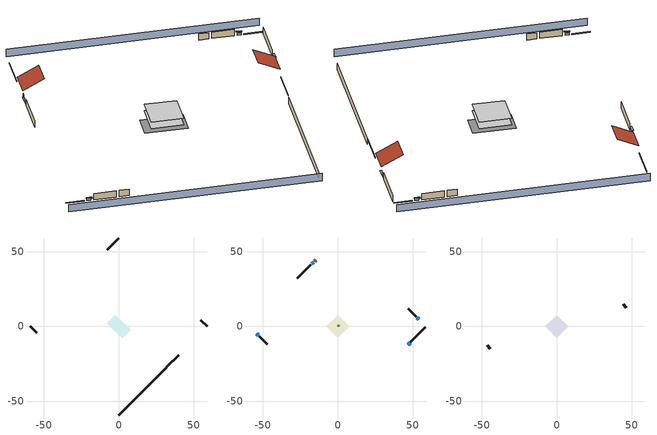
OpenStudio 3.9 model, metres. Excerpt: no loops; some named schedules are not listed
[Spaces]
basement - unconditioned 1
 floor foundation (Slab1 construction): -7.88,2.26 -2.26,7.88 7.88,-2.26 2.26,-7.88 z-2.13
 wall outside (RimJoist1 construction): 32.18,-26.85 39.99,-19.05 z0.3:0.61
 wall outside (RimJoist2 construction): -59.03,0 -54.7,-4.33 z0.3:0.61
 wall outside (RimJoist3 construction): 0,59.03 -7.8,51.23 z0.3:0.61
 wall outside (RimJoist4 construction): 59.03,0 54.7,4.33 z0.3:0.61
 wall foundation (FoundationWall1 construction): 0,-59.03 31.53,-27.51 z-2.13:0.3
conditioned space 1
 floor to basement - unconditioned 1 (Floor1 construction): -7.55,0 0,7.55 7.55,0 0,-7.55 z0.3
 wall outside (Wall1 construction): 48.85,-10.18 58.38,-0.66 z0.3:2.74
 wall outside (Wall2 construction): -52.46,-6.57 -47.16,-11.87 z0.3:2.74
 wall outside (Wall3 construction): -17.97,41.06 -26.96,32.08 z0.3:2.74
 wall outside (Wall4 construction): 52.46,6.57 47.16,11.87 z0.3:2.74
 wall outside (AdiabaticWallConstruction): 46.95,-12.09 48.2,-10.84 / -16.07,42.97 -17.32,41.72 z0.3:1.49; -54.04,-4.99 -53.11,-5.92 / 54.04,4.99 53.11,5.92 z0.3:1.19
 wall outside (AdiabaticWallConstruction 1): -14.76,44.27 -15.41,43.62 z0.3:2.34
 window (WindowConstruction): 46.95,-12.09 48.19,-10.84 z0.3:1.49
 window (WindowConstruction 1): -54.04,-4.99 -53.11,-5.92 z0.3:1.19
 window (WindowConstruction 2): -16.07,42.97 -17.32,41.72 z0.3:1.49
 window (WindowConstruction 3): 54.04,4.99 53.11,5.92 z0.3:1.19
 door (Door): -14.76,44.27 -15.41,43.62 z0.3:2.34
furnace airloop ret air space
 floor adiabatic (AdiabaticConst): 0,0 0,1 1,1 1,0 z0
 wall adiabatic (AdiabaticConst): 0,1 0,0 1,0 1,1 0,1 z0:1
 ceiling adiabatic (AdiabaticConst): 1,0 1,1 0,1 0,0 z1
attic - vented 1
 floor to conditioned space 1 (Floor2 construction Reversed): -7.55,0 0,7.55 7.55,0 0,-7.55 z2.74
 wall outside (Wall5 construction): -46.51,-12.53 -44.21,-14.82 z0.3:2.74
 wall outside (Wall6 construction): 46.51,12.53 44.21,14.82 z0.3:2.74
 roof outside (Roof1 construction): 46.29,-12.74,2.74 41.24,-7.69,6.31 35.59,-13.34,6.31 40.64,-18.39,2.74
 roof outside (Roof2 construction): -14.11,44.93,2.74 -9.06,39.88,6.31 -3.41,45.52,6.31 -8.46,50.57,2.74
shading: 62.27,3.23 3.23,62.27 / -62.27,-3.23 -3.23,-62.27 z0:2.74; 48.41,-10.62 46.73,-12.3 47.16,-12.73 48.84,-11.05 z1.8; -52.9,-6.13 -54.26,-4.77 -54.69,-5.2 -53.33,-6.56 z1.49; -17.53,41.5 -15.85,43.18 -16.28,43.61 -17.96,41.93 z1.8; 52.9,6.13 54.26,4.77 54.69,5.2 53.33,6.56 z1.49
[Site]
Portland Intl Arpt_OR: Latitude {deg}=45.59; Longitude {deg}=-122.6; Time Zone {hr}=-8; Elevation {m}=33; Terrain=Suburbs; Keep Site Location Information=Yes
[Site:GroundTemperature:Shallow]
10.2558, 8.96328, 8.85977, 9.47314, 11.9355, 14.3863, 16.5111, 17.8571, 17.9714, 16.8767, 14.8061, 12.4304
[Site:WaterMainsTemperature]
Calculation Method=Schedule; Temperature Schedule=mains temperature schedule
[Building]
Building 1
[Material] Roughness=Rough
Name | Thickness {m} | Conductivity {W/m-K} | Density {kg/m3} | Specific Heat {J/kg-K} | Thermal Absorptance | Solar Absorptance | Visible Absorptance
slate or tile shingles | 0.01905 | 0.840978 | 1899.972 | 799.717 | 0.9 | 0.75 | 0.75
roof rigid ins | 0.00329814 | 0.029427 | 32.04 | 1214.23 | 0.9 | 0.7 | 0.7
osb sheathing 0.5 in. | 0.0127 | 0.115458 | 512.64 | 1214.23 | 0.9 | 0.6 | 0.6
wood siding | 0.0254 | 0.102417 | 544.68 | 1172.36 | 0.9 | 0.85 | 0.85
osb sheathing 0.5 in. 1 | 0.0127 | 0.115458 | 512.64 | 1214.23 | 0.9 | 0.7 | 0.7
wall stud and cavity | 0.1397 | 0.550994 | 139.0536 | 1170.24 | 0.9 | 0.7 | 0.7
gypsum board | 0.0127 | 0.160291 | 801 | 837.4 | 0.9 | 0.6 | 0.6
wall stud and cavity 1 | 0.1397 | 0.727959 | 139.0536 | 1170.24 | 0.9 | 0.6 | 0.6
rim joist stud and cavity | 0.0508 | 0.178688 | 50.32683 | 1063.81 | 0.9 | 0.6 | 0.6
floor stud and cavity | 0.1397 | 0.923637 | 92.3553 | 1139.71 | 0.9 | 0.7 | 0.7
osb sheathing 0.75 in. | 0.01905 | 0.115458 | 512.64 | 1214.23 | 0.9 | 0.7 | 0.7
floor covering | 0.0127 | 0.0433444 | 54.468 | 1339.84 | 0.9 | 0.6 | 0.6
ceiling loosefill ins | 0.0846667 | 0.0480833 | 16.02 | 1046.75 | 0.9 | 0.7 | 0.7
ceiling stud and cavity | 0.1397 | 0.0920385 | 65.682 | 1177.47 | 0.9 | 0.7 | 0.7
concrete 8.0 in. | 0.2032 | 1.803125 | 2242.8 | 837.4 | 0.9 | 0.7 | 0.7
concrete 4.0 in. | 0.1016 | 1.803125 | 2242.8 | 837.4 | 0.9 | 0.7 | 0.7
wood siding 1; wood siding 2 | 0.0254 | 0.102417 | 544.68 | 1172.36
wall rigid ins | 0.512978 | 0.029427 | 32.04 | 1214.23 | 0.9 | 0.7 | 0.7
wall stud and cavity 2 | 0.0889 | 0.380278 | 52.3479 | 1209.89 | 0.9 | 0.7 | 0.7
door material | 0.04445 | 0.0612267 | 512.64 | 1214.23 | 0.9 | 0.7 | 0.7
wall stud and cavity 3 | 0.0889 | 0.391764 | 83.0341 | 1211.67 | 0.9 | 0.7 | 0.7
furniture material conditioned space 1; furniture material basement - unconditioned 1 | 0.1524 | 0.115458 | 640.8 | 1214.23 | 0.9 | 0.6 | 0.6
[Construction]
Roof1 construction; Roof2 construction: slate or tile shingles, roof rigid ins, osb sheathing 0.5 in.
Wall1 construction; Wall2 construction; Wall3 construction; Wall4 construction: wood siding, osb sheathing 0.5 in. 1, wall stud and cavity, gypsum board
Wall5 construction; Wall6 construction: wood siding, osb sheathing 0.5 in. 1, wall stud and cavity 1
RimJoist1 construction; RimJoist2 construction; RimJoist3 construction; RimJoist4 construction: wood siding, rim joist stud and cavity
Floor1 construction: floor stud and cavity, osb sheathing 0.75 in., floor covering
Floor2 construction Reversed: gypsum board, ceiling stud and cavity, ceiling loosefill ins
FoundationWall1 construction: concrete 8.0 in.
Slab1 construction: concrete 4.0 in.
WindowConstruction; WindowConstruction 1; WindowConstruction 2; WindowConstruction 3: WindowMaterial
AdiabaticWallConstruction: wood siding 1, wall rigid ins, wall stud and cavity 2, gypsum board
Door: door material
AdiabaticWallConstruction 1: wood siding 2, wall rigid ins, wall stud and cavity 2, gypsum board
PartitionWallConstruction: gypsum board, wall stud and cavity 3, gypsum board
furniture construction conditioned space 1: furniture material conditioned space 1
furniture construction basement - unconditioned 1: furniture material basement - unconditioned 1
AdiabaticConst: Adiabatic
[WindowMaterial:SimpleGlazingSystem]
WindowMaterial: U-Factor {W/m2-K}=4.76952; Solar Heat Gain Coefficient=0.63
[Material:NoMass]
Adiabatic: Roughness=Rough; Thermal Resistance {m2-K/W}=176.1
[ThermalZone] Multiplier=1; Use Ideal Air Loads=No
Name | Volume {m3} | Thermostat
conditioned space | 278.185 | conditioned space temperature setpoint
attic - vented | 90.8252
basement - unconditioned | 278.185
furnace airloop ret air zone | 1
[Sizing:Zone] Zone Cooling Design Supply Air Temperature Input Method=SupplyAirTemperature; Zone Cooling Design Supply Air Temperature {C}=14; Zone Cooling Design Supply Air Temperature Difference {deltaC}=11.11; Zone Heating Design Supply Air Temperature Input Method=SupplyAirTemperature; Zone Heating Design Supply Air Temperature {C}=40; Zone Heating Design Supply Air Temperature Difference {deltaC}=11.11; Zone Cooling Design Supply Air Humidity Ratio {kg-H2O/kg-air}=0.0085; Zone Heating Design Supply Air Humidity Ratio {kg-H2O/kg-air}=0.008; Cooling Design Air Flow Method=DesignDay; Heating Design Air Flow Method=DesignDay; Account for Dedicated Outdoor Air System=No; Dedicated Outdoor Air System Control Strategy=NeutralSupplyAir; Dedicated Outdoor Air Low Setpoint Temperature for Design {C}=autosize; Dedicated Outdoor Air High Setpoint Temperature for Design {C}=autosize; Zone Load Sizing Method=Sensible Load Only No Latent Load; Zone Latent Cooling Design Supply Air Humidity Ratio Input Method=HumidityRatioDifference; Zone Cooling Design Supply Air Humidity Ratio Difference {kgWater/kgDryAir}=0.005; Zone Latent Heating Design Supply Air Humidity Ratio Input Method=HumidityRatioDifference; Zone Humidification Design Supply Air Humidity Ratio Difference {kgWater/kgDryAir}=0.005; Sizing Option=Coincident
attic - vented; basement - unconditioned; furnace airloop ret air zone
[Space]
Name | Thermal Zone | Volume {m3}
conditioned space 1 | conditioned space | 278.185
attic - vented 1 | attic - vented | 90.8252
basement - unconditioned 1 | basement - unconditioned | 278.185
furnace airloop ret air space | furnace airloop ret air zone
[ThermostatSetpoint:DualSetpoint]
conditioned space temperature setpoint: Heating Setpoint Temperature Schedule=heating setpoint; Cooling Setpoint Temperature Schedule=cooling setpoint; Temperature Difference Between Cutout And Setpoint {deltaC}=0
[Foundation:Kiva]
Foundation Kiva 1: Initial Indoor Air Temperature {C}=9.52053; Wall Height Above Grade {m}=0.3048; Wall Depth Below Slab {m}=0.2032
[Foundation:Kiva:Settings]
Soil Conductivity {W/m-K}=1.3848; Soil Density {kg/m3}=1842.3; Soil Specific Heat {J/kg-K}=418.7; Ground Solar Absorptivity=0.9; Ground Thermal Absorptivity=0.9; Ground Surface Roughness {m}=0.03; Far-Field Width {m}=40; Deep-Ground Boundary Condition=ZeroFlux; Deep-Ground Depth {m}=40; Minimum Cell Dimension {m}=0.2; Maximum Cell Growth Coefficient=3; Simulation Timestep=Timestep
[SurfaceProperty:ExposedFoundationPerimeter]
Slab1: Exposed Perimeter Calculation Method=TotalExposedPerimeter; Total Exposed Perimeter {m}=44.58462
[SurfaceProperty:IncidentSolarMultiplier] Incident Solar Multiplier=1; Incident Solar Multiplier Schedule=trans schedule winter=0.85 summer=0.7
Window1; Window2; Window3; Window4
[InternalMass:Definition] Design Level Calculation Method=SurfaceArea
Name | Construction | Surface Area {m2}
partition wall mass | PartitionWallConstruction | 114.085
furniture mass conditioned space 1 | furniture construction conditioned space 1 | 45.63397
furniture mass basement - unconditioned 1 | furniture construction basement - unconditioned 1 | 45.62618
[InternalMass] Multiplier=1
Name | Internal Mass Definition | Space or SpaceType
partition wall mass | partition wall mass | conditioned space 1
furniture mass conditioned space 1 | furniture mass conditioned space 1 | conditioned space 1
furniture mass basement - unconditioned 1 | furniture mass basement - unconditioned 1 | basement - unconditioned 1
[EnergyManagementSystem:Sensor]
Name | Output Variable or Output Meter Index Key | Output Variable or Output Meter
water_heater_T_set | water heater setpoint | Schedule Value
out_pb_s |  | Site Outdoor Air Barometric Pressure
out_wt_s |  | Site Outdoor Air Humidity Ratio
site_vw_s |  | Site Wind Speed
cool_season | cooling season schedule | Schedule Value
furnace_airloop_AH_MFR_s | Node 15 | System Node Mass Flow Rate
furnace_airloop_AH_VFR_s | Node 15 | System Node Current Density Volume Flow Rate
furnace_airloop_AH_Tout_s | Node 15 | System Node Temperature
furnace_airloop_AH_Wout_s | Node 15 | System Node Humidity Ratio
furnace_airloop_RA_T_s | Node 18 | System Node Temperature
furnace_airloop_Ra_W_s | Node 18 | System Node Humidity Ratio
furnace_airloop_0_DZ_T_s | basement - unconditioned | Zone Air Temperature
furnace_airloop_0_DZ_W_s | basement - unconditioned | Zone Mean Air Humidity Ratio
natural_vent_s | natural vent schedule | Schedule Value
htg_sp_s | heating setpoint | Schedule Value
clg_sp_s | cooling setpoint | Schedule Value
mech_vent_range_fan_0_sch_s | mech vent range fan 0 schedule | Schedule Value
mech_vent_bath_fan_0_sch_s | mech vent bath fan 0 schedule | Schedule Value
clothes_dryer_exhaust_0_sch_s | clothes_dryer | Schedule Value
htg_load_cond |  | Heating:EnergyTransfer:Zone:CONDITIONED SPACE
clg_load_cond |  | Cooling:EnergyTransfer:Zone:CONDITIONED SPACE
htg_load_duct |  | Heating:EnergyTransfer:Zone:FURNACE AIRLOOP RET AIR ZONE
clg_load_duct |  | Cooling:EnergyTransfer:Zone:FURNACE AIRLOOP RET AIR ZONE
s_conv | Floor1 | Surface Inside Face Convection Heat Gain Energy
s_ig | Floor1 | Surface Inside Face Internal Gains Radiation Heat Gain Energy
s_sol | Floor1 | Surface Inside Face Solar Radiation Heat Gain Energy
s_lgt | Floor1 | Surface Inside Face Lights Radiation Heat Gain Energy
s_surf | Floor1 | Surface Inside Face Net Surface Thermal Radiation Heat Gain Energy
s_conv_1 | Floor2 | Surface Inside Face Convection Heat Gain Energy
s_ig_1 | Floor2 | Surface Inside Face Internal Gains Radiation Heat Gain Energy
s_sol_1 | Floor2 | Surface Inside Face Solar Radiation Heat Gain Energy
s_lgt_1 | Floor2 | Surface Inside Face Lights Radiation Heat Gain Energy
s_surf_1 | Floor2 | Surface Inside Face Net Surface Thermal Radiation Heat Gain Energy
ss_sol | Door1 | Surface Inside Face Solar Radiation Heat Gain Energy
ss_lgt | Door1 | Surface Inside Face Lights Radiation Heat Gain Energy
ss_conv | Door1 | Surface Inside Face Convection Heat Gain Energy
ss_ig | Door1 | Surface Inside Face Internal Gains Radiation Heat Gain Energy
ss_surf | Door1 | Surface Inside Face Net Surface Thermal Radiation Heat Gain Energy
ss_conv_1 | Window1 | Surface Inside Face Convection Heat Gain Energy
ss_ig_1 | Window1 | Surface Inside Face Internal Gains Radiation Heat Gain Energy
ss_surf_1 | Window1 | Surface Inside Face Net Surface Thermal Radiation Heat Gain Energy
ss_trans_in | Window1 | Surface Window Transmitted Solar Radiation Rate
ss_back_out | Window1 | Surface Window Shortwave from Zone Back Out Window Heat Transfer Rate
ss_trans_out | Window1 | Surface Inside Face Initial Transmitted Diffuse Transmitted Out Window Solar Radiation Rate
ss_conv_2 | Window2 | Surface Inside Face Convection Heat Gain Energy
ss_ig_2 | Window2 | Surface Inside Face Internal Gains Radiation Heat Gain Energy
ss_surf_2 | Window2 | Surface Inside Face Net Surface Thermal Radiation Heat Gain Energy
ss_trans_in_1 | Window2 | Surface Window Transmitted Solar Radiation Rate
ss_back_out_1 | Window2 | Surface Window Shortwave from Zone Back Out Window Heat Transfer Rate
ss_trans_out_1 | Window2 | Surface Inside Face Initial Transmitted Diffuse Transmitted Out Window Solar Radiation Rate
ss_conv_3 | Window3 | Surface Inside Face Convection Heat Gain Energy
ss_ig_3 | Window3 | Surface Inside Face Internal Gains Radiation Heat Gain Energy
ss_surf_3 | Window3 | Surface Inside Face Net Surface Thermal Radiation Heat Gain Energy
ss_trans_in_2 | Window3 | Surface Window Transmitted Solar Radiation Rate
ss_back_out_2 | Window3 | Surface Window Shortwave from Zone Back Out Window Heat Transfer Rate
ss_trans_out_2 | Window3 | Surface Inside Face Initial Transmitted Diffuse Transmitted Out Window Solar Radiation Rate
ss_conv_4 | Window4 | Surface Inside Face Convection Heat Gain Energy
ss_ig_4 | Window4 | Surface Inside Face Internal Gains Radiation Heat Gain Energy
ss_surf_4 | Window4 | Surface Inside Face Net Surface Thermal Radiation Heat Gain Energy
ss_trans_in_3 | Window4 | Surface Window Transmitted Solar Radiation Rate
ss_back_out_3 | Window4 | Surface Window Shortwave from Zone Back Out Window Heat Transfer Rate
ss_trans_out_3 | Window4 | Surface Inside Face Initial Transmitted Diffuse Transmitted Out Window Solar Radiation Rate
s_conv_2 | Wall1 | Surface Inside Face Convection Heat Gain Energy
s_ig_2 | Wall1 | Surface Inside Face Internal Gains Radiation Heat Gain Energy
s_sol_2 | Wall1 | Surface Inside Face Solar Radiation Heat Gain Energy
s_lgt_2 | Wall1 | Surface Inside Face Lights Radiation Heat Gain Energy
s_surf_2 | Wall1 | Surface Inside Face Net Surface Thermal Radiation Heat Gain Energy
s_conv_3 | Wall2 | Surface Inside Face Convection Heat Gain Energy
s_ig_3 | Wall2 | Surface Inside Face Internal Gains Radiation Heat Gain Energy
s_sol_3 | Wall2 | Surface Inside Face Solar Radiation Heat Gain Energy
s_lgt_3 | Wall2 | Surface Inside Face Lights Radiation Heat Gain Energy
s_surf_3 | Wall2 | Surface Inside Face Net Surface Thermal Radiation Heat Gain Energy
s_conv_4 | Wall3 | Surface Inside Face Convection Heat Gain Energy
s_ig_4 | Wall3 | Surface Inside Face Internal Gains Radiation Heat Gain Energy
s_sol_4 | Wall3 | Surface Inside Face Solar Radiation Heat Gain Energy
s_lgt_4 | Wall3 | Surface Inside Face Lights Radiation Heat Gain Energy
s_surf_4 | Wall3 | Surface Inside Face Net Surface Thermal Radiation Heat Gain Energy
s_conv_5 | Wall4 | Surface Inside Face Convection Heat Gain Energy
s_ig_5 | Wall4 | Surface Inside Face Internal Gains Radiation Heat Gain Energy
s_sol_5 | Wall4 | Surface Inside Face Solar Radiation Heat Gain Energy
s_lgt_5 | Wall4 | Surface Inside Face Lights Radiation Heat Gain Energy
s_surf_5 | Wall4 | Surface Inside Face Net Surface Thermal Radiation Heat Gain Energy
im_conv | furniture mass conditioned space 1 | Surface Inside Face Convection Heat Gain Energy
im_ig | furniture mass conditioned space 1 | Surface Inside Face Internal Gains Radiation Heat Gain Energy
im_sol | furniture mass conditioned space 1 | Surface Inside Face Solar Radiation Heat Gain Energy
im_lgt | furniture mass conditioned space 1 | Surface Inside Face Lights Radiation Heat Gain Energy
im_surf | furniture mass conditioned space 1 | Surface Inside Face Net Surface Thermal Radiation Heat Gain Energy
im_conv_1 | partition wall mass | Surface Inside Face Convection Heat Gain Energy
im_ig_1 | partition wall mass | Surface Inside Face Internal Gains Radiation Heat Gain Energy
im_sol_1 | partition wall mass | Surface Inside Face Solar Radiation Heat Gain Energy
im_lgt_1 | partition wall mass | Surface Inside Face Lights Radiation Heat Gain Energy
im_surf_1 | partition wall mass | Surface Inside Face Net Surface Thermal Radiation Heat Gain Energy
airflow_gain | infil flow | Infiltration Sensible Heat Gain Energy
airflow_loss | infil flow | Infiltration Sensible Heat Loss Energy
airflow_gain_1 | natural vent flow | Infiltration Sensible Heat Gain Energy
airflow_loss_1 | natural vent flow | Infiltration Sensible Heat Loss Energy
airflow_gain_2 | whole house fan flow | Infiltration Sensible Heat Gain Energy
airflow_loss_2 | whole house fan flow | Infiltration Sensible Heat Loss Energy
mv_conv | mech vent bath fan 0 | Electric Equipment Convective Heating Energy
mv_rad | mech vent bath fan 0 | Electric Equipment Radiant Heating Energy
mv_conv_1 | mech vent house fan | Electric Equipment Convective Heating Energy
mv_rad_1 | mech vent house fan | Electric Equipment Radiant Heating Energy
mv_conv_2 | mech vent house fan cfis | Electric Equipment Convective Heating Energy
mv_rad_2 | mech vent house fan cfis | Electric Equipment Radiant Heating Energy
mv_conv_3 | mech vent range fan 0 | Electric Equipment Convective Heating Energy
mv_rad_3 | mech vent range fan 0 | Electric Equipment Radiant Heating Energy
mv_conv_4 | mech vent house fan latent load | Other Equipment Convective Heating Energy
mv_rad_4 | mech vent house fan latent load | Other Equipment Radiant Heating Energy
mv_conv_5 | mech vent house fan sensible load | Other Equipment Convective Heating Energy
mv_rad_5 | mech vent house fan sensible load | Other Equipment Radiant Heating Energy
ducts_conv | furnace airloop_0 RetCondToRP | Other Equipment Convective Heating Energy
ducts_rad | furnace airloop_0 RetCondToRP | Other Equipment Radiant Heating Energy
ducts_conv_1 | furnace airloop_0 RetLatLkToRP | Other Equipment Convective Heating Energy
ducts_rad_1 | furnace airloop_0 RetLatLkToRP | Other Equipment Radiant Heating Energy
ducts_conv_2 | furnace airloop_0 RetSensLkToRP | Other Equipment Convective Heating Energy
ducts_rad_2 | furnace airloop_0 RetSensLkToRP | Other Equipment Radiant Heating Energy
ducts_conv_3 | furnace airloop_0 SupCondToLv | Other Equipment Convective Heating Energy
ducts_rad_3 | furnace airloop_0 SupCondToLv | Other Equipment Radiant Heating Energy
ducts_conv_4 | furnace airloop_0 SupLatLkToCond | Other Equipment Convective Heating Energy
ducts_rad_4 | furnace airloop_0 SupLatLkToCond | Other Equipment Radiant Heating Energy
ducts_conv_5 | furnace airloop_0 SupSensLkToCond | Other Equipment Convective Heating Energy
[OtherEquipment:Definition] Design Level Calculation Method=EquipmentLevel
Name | Design Level {W} | Fraction Latent | Fraction Radiant | Fraction Lost
water heater sens; furnace airloop_0 SupSensLkToCond; furnace airloop_0 SupCondToLv; furnace airloop_0 RetCondToRP; furnace airloop_0 RetSensLkToRP; furnace airloop_0 SupCondToDZ; furnace airloop_0 RetCondToDZ; furnace airloop_0 SupSensLkToDZ; mech vent house fan sensible load | 0 | 0 | 0 | 0
water heater lat; furnace airloop_0 SupLatLkToCond; furnace airloop_0 RetLatLkToRP; furnace airloop_0 SupLatLkToDZ; mech vent house fan latent load | 0 | 1 | 0 | 0
water heater energy adjustment1 | 0.01 | 0 | 0 | 1
clothes dryer 2 | 0 | 0.015 | 0.081 | 0.85
cooking range 2 | 4421 | 0.16 | 0.384 | 0.2
general water use sensible | -43.4886 | 0 | 0.6 | 0
general water use latent | 44.1266 | 1 | 0 | 0
[OtherEquipment]
Name | Other Equipment Definition | Space or SpaceType | Schedule | Fuel Type
water heater sens | water heater sens | conditioned space 1 | Always On Discrete
water heater lat | water heater lat | conditioned space 1 | Always On Discrete
water heater energy adjustment1 | water heater energy adjustment1 | conditioned space 1 | Always On Discrete | Electricity
clothes dryer 1 | clothes dryer 2 | conditioned space 1 | clothes_dryer | Electricity
cooking range 1 | cooking range 2 | conditioned space 1 | cooking_range | NaturalGas
general water use sensible | general water use sensible | conditioned space 1 | general water use schedule
general water use latent | general water use latent | conditioned space 1 | general water use schedule
furnace airloop_0 SupSensLkToCond | furnace airloop_0 SupSensLkToCond | conditioned space 1 | Always On Discrete
furnace airloop_0 SupLatLkToCond | furnace airloop_0 SupLatLkToCond | conditioned space 1 | Always On Discrete
furnace airloop_0 SupCondToLv | furnace airloop_0 SupCondToLv | conditioned space 1 | Always On Discrete
furnace airloop_0 RetCondToRP | furnace airloop_0 RetCondToRP | furnace airloop ret air space | Always On Discrete
furnace airloop_0 RetSensLkToRP | furnace airloop_0 RetSensLkToRP | furnace airloop ret air space | Always On Discrete
furnace airloop_0 RetLatLkToRP | furnace airloop_0 RetLatLkToRP | furnace airloop ret air space | Always On Discrete
furnace airloop_0 SupCondToDZ | furnace airloop_0 SupCondToDZ | basement - unconditioned 1 | Always On Discrete
furnace airloop_0 RetCondToDZ | furnace airloop_0 RetCondToDZ | basement - unconditioned 1 | Always On Discrete
furnace airloop_0 SupSensLkToDZ | furnace airloop_0 SupSensLkToDZ | basement - unconditioned 1 | Always On Discrete
furnace airloop_0 SupLatLkToDZ | furnace airloop_0 SupLatLkToDZ | basement - unconditioned 1 | Always On Discrete
mech vent house fan sensible load | mech vent house fan sensible load | conditioned space 1 | Always On Discrete
mech vent house fan latent load | mech vent house fan latent load | conditioned space 1 | Always On Discrete
[ElectricEquipment:Definition] Design Level Calculation Method=EquipmentLevel
Name | Design Level {W} | Fraction Latent | Fraction Radiant | Fraction Lost
clothes washer | 1223.66 | 0.03 | 0.162 | 0.7
clothes dryer | 7800.53 | 0.015 | 0.081 | 0.85
dishwasher | 813.514 | 0.3 | 0.18 | 0.4
fridge | 49.4292 | 0 | 0.6 | 0
cooking range | 150.851 | 0.16 | 0.384 | 0.2
misc tv | 559.428 | 0 | 0.6 | 0
misc plug loads | 302.499 | 0.021 | 0.558 | 0.049
whole house fan; mech vent house fan | 0 | 0 | 0 | 1
mech vent house fan cfis | 0 | 0 | 0 | 0
mech vent range fan 0; mech vent bath fan 0 | 30 | 0 | 0 | 1
[ElectricEquipment] Space or SpaceType=conditioned space 1
Name | Electric Equipment Definition | Schedule
clothes washer | clothes washer | clothes_washer
clothes dryer | clothes dryer | clothes_dryer
dishwasher | dishwasher | dishwasher
fridge | fridge | fridge schedule
cooking range | cooking range | cooking_range
misc tv | misc tv | plug_loads_tv
misc plug loads | misc plug loads | plug_loads_other
whole house fan | whole house fan | Always On Discrete
mech vent house fan | mech vent house fan | mech vent house fan schedule
mech vent house fan cfis | mech vent house fan cfis | mech vent house fan cfis schedule
mech vent range fan 0 | mech vent range fan 0 | mech vent range fan 0 schedule
mech vent bath fan 0 | mech vent bath fan 0 | mech vent bath fan 0 schedule
[WaterUse:Equipment:Definition]
Name | Peak Flow Rate {m3/s}
clothes washer | 2.21453e-05
dishwasher | 1.22505e-05
[Lights:Definition]
interior lighting: Design Level Calculation Method=LightingLevel; Lighting Level {W}=1066.88; Fraction Radiant=0.6; Fraction Visible=0.2; Return Air Fraction=0
[Lights]
interior lighting: Lights Definition=interior lighting; Space or SpaceType=conditioned space 1; Schedule=lighting_interior; Fraction Replaceable=1
[Exterior:Lights:Definition]
exterior lighting: Design Level {W}=37.1441
[Exterior:Lights]
exterior lighting: Exterior Lights Definition=exterior lighting; Schedule=exterior lighting schedule
[People:Definition]
occupants: Number of People Calculation Method=People; Number of People {people}=2; Fraction Radiant=0.314171; Sensible Heat Fraction=0.56303; Carbon Dioxide Generation Rate {m3/s-W}=0; Enable ASHRAE 55 Comfort Warnings=No; Mean Radiant Temperature Calculation Type=EnclosureAveraged
[People]
occupants: People Definition=occupants; Space or SpaceType=conditioned space 1; Number of People Schedule=occupants; Activity Level Schedule=occupants activity schedule; Multiplier=1
[ZoneMixing] Schedule=Always On Continuous; Design Flow Rate Calculation Method=Flow/Zone; Design Flow Rate {m3/s}=0
Name | Zone or Space | Source Zone or Space
furnace airloop_0 ZoneMixDZToCond mix | conditioned space | basement - unconditioned
furnace airloop_0 ZoneMixCondToDZ mix | basement - unconditioned | conditioned space
whole house fan mix | attic - vented | conditioned space
[SpaceInfiltration:DesignFlowRate] Schedule=Always On Discrete
Name | Space or SpaceType | Design Flow Rate Calculation Method | Design Flow Rate {m3/s} | Air Changes per Hour {1/hr} | Constant Term Coefficient | Temperature Term Coefficient | Velocity Term Coefficient | Velocity Squared Term Coefficient
natural vent flow; whole house fan flow; infil flow | conditioned space 1 | Flow/Space | 0
infil basement - unconditioned 1 | basement - unconditioned 1 | AirChanges/Hour |  | 0.1 | 1 | 0 | 0 | 0
basement_unconditioned 1 duct leakage imbalance infil flow | basement - unconditioned 1 | Flow/Space | 0
[SpaceInfiltration:EffectiveLeakageArea]
infil attic - vented 1: Space or SpaceType=attic - vented 1; Schedule=Always On Discrete; Effective Air Leakage Area {cm2}=3802.45; Stack Coefficient=0.000166082; Wind Coefficient=3.54531e-05
